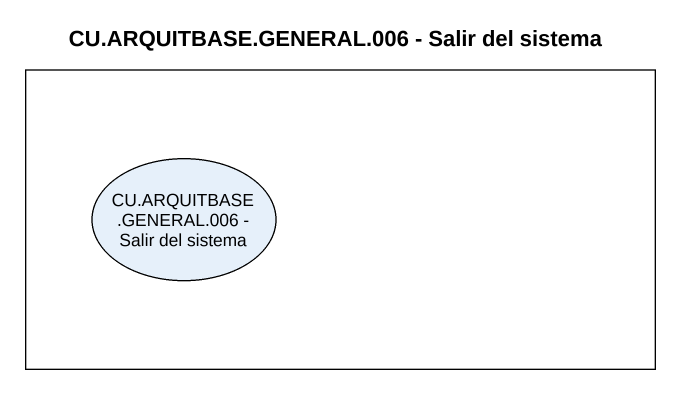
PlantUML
@startuml
title CU.ARQUITBASE.GENERAL.006 - Salir del sistema
rectangle " " as rectangle1 {
  usecase "CU.ARQUITBASE.GENERAL.006 - Salir del sistema" as CU_ARQUITBASE_GENERAL_006
}
@enduml
